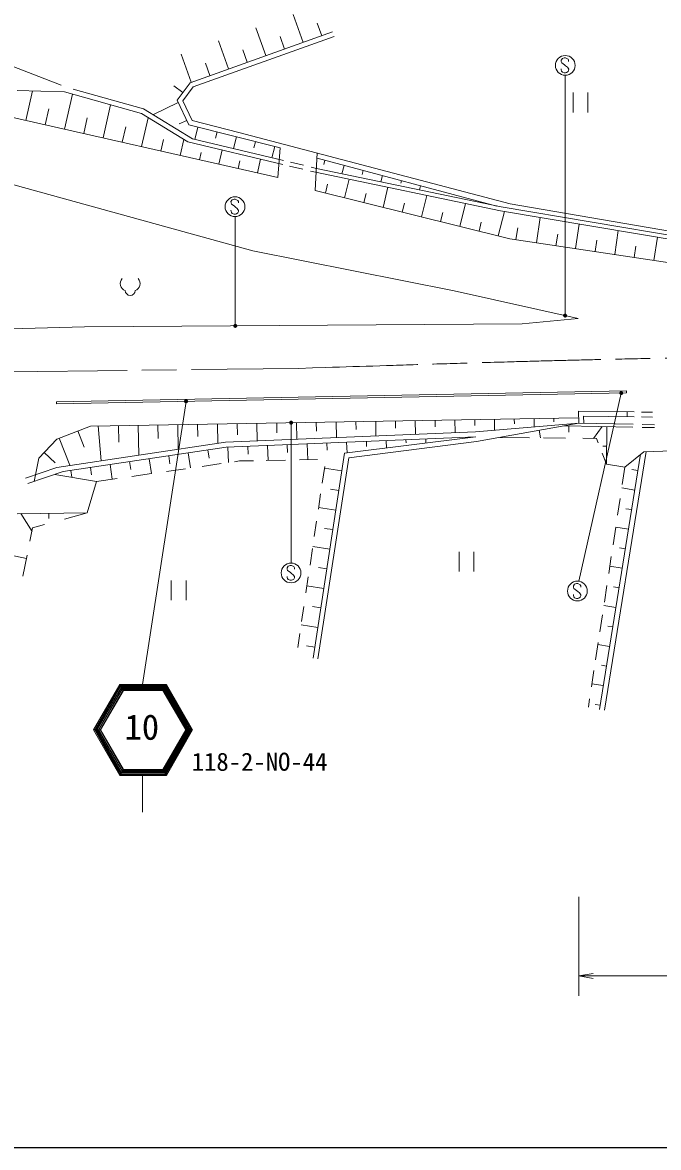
# Model space of a CAD drawing. Units: millimetres, scale not verified. Extents: x 40000 to 680000, y 20000 to 380000.
# Drawn here: x 291449 to 355707, y 205000 to 318632 of the extents above; entities that cross this region are included whole.
import ezdxf
from ezdxf.enums import TextEntityAlignment as Align

# ---------------------------------------------------------------- set-up
doc = ezdxf.new("R2010")
doc.units = ezdxf.units.MM
doc.header["$LTSCALE"] = 1000
doc.linetypes.add('CHAIN', pattern=[18.5, 12, -1.5, 3.5, -1.5])
for name, color, linetype, lineweight in [('M-TTL', 7, 'Continuous', 13), ('M-TTL-BAND', 7, 'Continuous', 25), ('M-TTL-FRAM', 7, 'Continuous', 13), ('M-TTL-LINE', 7, 'Continuous', 50)]:
    doc.layers.add(name, color=color, linetype=linetype, lineweight=lineweight)
doc.styles.add('ＭＳ ゴシック', font='')
doc.styles.get('ＭＳ ゴシック').set_extended_font_data('MS Gothic')

# ---------------------------------------------------------------- blocks, each defined once
blk = doc.blocks.new('open_arrow')
at = {"color": 0, "linetype": 'Continuous', "lineweight": -2}
blk.add_lwpolyline([(7.5, 1.25), (0, 0), (7.5, -1.25)], dxfattribs=at)
blk = doc.blocks.new('filled_dot')
at = {"color": 0, "linetype": 'Continuous', "lineweight": -2, "const_width": 1.25}
blk.add_lwpolyline([(-0.625, 0, 1), (0.625, 0, 1)], format="xyb", close=True, dxfattribs=at)

msp = doc.modelspace()

# ---------------------------------------------------------------- linework, layer by layer
at = {"layer": 'M-TTL'}
for p, q in [((318796, 319452), (319803, 316626)), ((321236, 318563), (321687, 317297)), ((322767, 317682), (308381, 312554)), ((322934, 317211), (308693, 312134)), ((315028, 318108), (316035, 315282)), ((317468, 317220), (317919, 315954)), ((311260, 316765), (312268, 313939)), ((307492, 315422), (308500, 312596)), ((313700, 315876), (314151, 314611)), ((295356, 312294), (290416, 314235)), ((309933, 314533), (310384, 313268)), ((308381, 312554), (307068, 310771)), ((290909, 311759), (295708, 311623)), ((292455, 311715), (291782, 308746)), ((296486, 311404), (295683, 307861)), ((303457, 309439), (295708, 311623)), ((303659, 309902), (296567, 311901)), ((306727, 312236), (307647, 311557)), ((308693, 312134), (307649, 310717)), ((347072, 309551), (347072, 311551)), ((348572, 311551), (348572, 309551)), ((300341, 310318), (299584, 306977)), ((304616, 309319), (307175, 310549)), ((307068, 310771), (308256, 308301)), ((307649, 310717), (308606, 308728)), ((287580, 309699), (317254, 302971)), ((294099, 309920), (293733, 308304)), ((308142, 306581), (303457, 309439)), ((308612, 306880), (303659, 309902)), ((297995, 309014), (297634, 307419)), ((301891, 308107), (301535, 306535)), ((304148, 309018), (303485, 306092)), ((307281, 308382), (308042, 308747)), ((308256, 308301), (317495, 305960)), ((308606, 308728), (313316, 307535)), ((308862, 306821), (309178, 308067)), ((305699, 306812), (305436, 305650)), ((307751, 306820), (307386, 305208)), ((308612, 306880), (317814, 304688)), ((310955, 306939), (311117, 307576)), ((312754, 305894), (313055, 307085)), ((313316, 307535), (340728, 300325)), ((308142, 306581), (317756, 304291)), ((311612, 305755), (311287, 304324)), ((314833, 305957), (314994, 306594)), ((316645, 304967), (316933, 306103)), ((317254, 302971), (317495, 305960)), ((309506, 305514), (309337, 304766)), ((313415, 304662), (313238, 303881)), ((315503, 304828), (315188, 303439)), ((321031, 301651), (321231, 305453)), ((321204, 304927), (339371, 300090)), ((321901, 304302), (322010, 304712)), ((314722, 295560), (285424, 303662)), ((318440, 304128), (319776, 303810)), ((318516, 304521), (319842, 304206)), ((320556, 303624), (321062, 303504)), ((320623, 304019), (321149, 303894)), ((321062, 303504), (339750, 299620)), ((321149, 303894), (339824, 300014)), ((323720, 303360), (323943, 304198)), ((325766, 303273), (325876, 303683)), ((322271, 302305), (322048, 301400)), ((324453, 302799), (323989, 300921)), ((327642, 302545), (327808, 303169)), ((329670, 302389), (329741, 302654)), ((340689, 296795), (321031, 301651)), ((326155, 301346), (325931, 300441)), ((328373, 301985), (327873, 299961)), ((331565, 301730), (331674, 302139)), ((332292, 301170), (331756, 299002)), ((330038, 300387), (329814, 299482)), ((336211, 300356), (335639, 298043)), ((339824, 300014), (359356, 296708)), ((340728, 300325), (359269, 297124)), ((333921, 299427), (333698, 298522)), ((340133, 299556), (339523, 297083)), ((339750, 299620), (359287, 296314)), ((343758, 298942), (343371, 296389)), ((337804, 298468), (337581, 297563)), ((341480, 297891), (341300, 296703)), ((347702, 298274), (347325, 295789)), ((376673, 291339), (340689, 296795)), ((345524, 297246), (345348, 296089)), ((349478, 296647), (349303, 295489)), ((351647, 297607), (351280, 295189)), ((355591, 296939), (355235, 294590)), ((335058, 291529), (314722, 295560)), ((353433, 296047), (353258, 294890)), ((347587, 288733), (335058, 291529)), ((341922, 288188), (347587, 288733)), ((297716, 287880), (264470, 287004)), ((341922, 288188), (297716, 287880)), ((294892, 280318), (352462, 281412)), ((352466, 281212), (294896, 280118)), ((352462, 281412), (352466, 281212)), ((294896, 280118), (294892, 280318)), ((347634, 278700), (298329, 277874)), ((331158, 277036), (331135, 278423)), ((333146, 277779), (333135, 278457)), ((335156, 277204), (335134, 278490)), ((337144, 277915), (337134, 278524)), ((339152, 277454), (339134, 278557)), ((341142, 278087), (341134, 278591)), ((343147, 277791), (343133, 278624)), ((345139, 278301), (345133, 278658)), ((347607, 279386), (347654, 278171)), ((353243, 279300), (347607, 279386)), ((348127, 278878), (348155, 278160)), ((353262, 278799), (348127, 278878)), ((352540, 279311), (352540, 278810)), ((355100, 279271), (353981, 279289)), ((355105, 278771), (354002, 278788)), ((298329, 277874), (294907, 276551)), ((297671, 275731), (297036, 277374)), ((299387, 274356), (299111, 277887)), ((301167, 276242), (301139, 277921)), ((303190, 274922), (303139, 277955)), ((305161, 276625), (305139, 277988)), ((307180, 275516), (307138, 278022)), ((309159, 276809), (309138, 278055)), ((311171, 276110), (311138, 278089)), ((311967, 276228), (337225, 277292)), ((313156, 276990), (313137, 278122)), ((315167, 276363), (315137, 278155)), ((317154, 277170), (317137, 278189)), ((319165, 276531), (319137, 278222)), ((321151, 277351), (321136, 278256)), ((323163, 276699), (323136, 278289)), ((325149, 277509), (325136, 278323)), ((327160, 276868), (327135, 278356)), ((329148, 277644), (329135, 278390)), ((337225, 277292), (347654, 278171)), ((347654, 278171), (337308, 276296)), ((343799, 276678), (343660, 277447)), ((353125, 277755), (346172, 277903)), ((346635, 277261), (346649, 277892)), ((353133, 278054), (347654, 278171)), ((350026, 277821), (349150, 276622)), ((350454, 274029), (350475, 277811)), ((355293, 278008), (354049, 278035)), ((355295, 277708), (354051, 277735)), ((294907, 276551), (293095, 274625)), ((294903, 273689), (311967, 276228)), ((296226, 273923), (295170, 276653)), ((312015, 275730), (337246, 276792)), ((322232, 275445), (322202, 276159)), ((323991, 275117), (337246, 276792)), ((324246, 275150), (324200, 276243)), ((324427, 274669), (337308, 276296)), ((326220, 275813), (326199, 276327)), ((328229, 275653), (328197, 276411)), ((330208, 276180), (330195, 276495)), ((332211, 276156), (332193, 276579)), ((342668, 276690), (339660, 276722)), ((346299, 276652), (344074, 276675)), ((349446, 276618), (348050, 276633)), ((349616, 276182), (349446, 276618)), ((294735, 274165), (293635, 275199)), ((295575, 273283), (312015, 275730)), ((308431, 273635), (308204, 275162)), ((310306, 274627), (310182, 275457)), ((312276, 274186), (312211, 275738)), ((314242, 275046), (314209, 275822)), ((316271, 274394), (316207, 275906)), ((318239, 275198), (318206, 275990)), ((320272, 274467), (320204, 276074)), ((320802, 254433), (323991, 275117)), ((353899, 275026), (349745, 249250)), ((350454, 274029), (350031, 275115)), ((350091, 275843), (350464, 275841)), ((354448, 275290), (350238, 249171)), ((354215, 275283), (352308, 273730)), ((357104, 275365), (354215, 275283)), ((293095, 274625), (292614, 272277)), ((300512, 272501), (300291, 273985)), ((302386, 273496), (302269, 274279)), ((304471, 273068), (304247, 274574)), ((306346, 274061), (306226, 274868)), ((311507, 274076), (309585, 273801)), ((313358, 274341), (312860, 274270)), ((314780, 274367), (313358, 274341)), ((318006, 274426), (316071, 274390)), ((321259, 274485), (319449, 274452)), ((321296, 254357), (324427, 274669)), ((352308, 273730), (350454, 274029)), ((291745, 272616), (294903, 273689)), ((291988, 272064), (295575, 273283)), ((298915, 272273), (294710, 272989)), ((296439, 272694), (296335, 273396)), ((298426, 272930), (298313, 273690)), ((304467, 273068), (302490, 272784)), ((307922, 273562), (306001, 273287)), ((321734, 272101), (321987, 273800)), ((321959, 273608), (323716, 273337)), ((352308, 273730), (352040, 271970)), ((353029, 273472), (353633, 273375)), ((297995, 269115), (298915, 272273)), ((301025, 272575), (298915, 272273)), ((351986, 271615), (353315, 271400)), ((321344, 269483), (321573, 271019)), ((322572, 271490), (323411, 271361)), ((351826, 270561), (351570, 268879)), ((321369, 269652), (323107, 269384)), ((352401, 269522), (352997, 269426)), ((290925, 269010), (297995, 269115)), ((292413, 267203), (291277, 269041)), ((294120, 268537), (294112, 269057)), ((295687, 268476), (297995, 269115)), ((320929, 266704), (321161, 268260)), ((292202, 266236), (292474, 267586)), ((292474, 267586), (293670, 267917)), ((321962, 267537), (322802, 267407)), ((351385, 267662), (351111, 265864)), ((351385, 267660), (352679, 267451)), ((291851, 264493), (290087, 264849)), ((291488, 262692), (291916, 264817)), ((320500, 263827), (320750, 265504)), ((320779, 265696), (322497, 265431)), ((335565, 263182), (335565, 265182)), ((337065, 265182), (337065, 263182)), ((351773, 265572), (352360, 265477)), ((350932, 264685), (350672, 262975)), ((350783, 263705), (352042, 263502)), ((320081, 261020), (320321, 262627)), ((321353, 263584), (322192, 263454)), ((306470, 260287), (306470, 262287)), ((307970, 262287), (307970, 260287)), ((320189, 261739), (321888, 261478)), ((350489, 261769), (350234, 260097)), ((351144, 261621), (351724, 261528)), ((319650, 258125), (319878, 259656)), ((320743, 259630), (321583, 259501)), ((350182, 259751), (351405, 259553)), ((350036, 258793), (349779, 257100)), ((319259, 255507), (319471, 256929)), ((319599, 257783), (321278, 257524)), ((350586, 257660), (351087, 257579)), ((320134, 255677), (320974, 255548)), ((349611, 255996), (349345, 254249)), ((349580, 255796), (350769, 255604)), ((349950, 253711), (350451, 253630)), ((349182, 253175), (348932, 251529)), ((348979, 251841), (350132, 251655)), ((348746, 250307), (348620, 249479)), ((349313, 249762), (349814, 249681))]:
    msp.add_line(p, q, dxfattribs=at)
for centre, radius, start, end in [((302052, 292255), 727, 135.79576, 252.2769), ((302609, 292255), 727, 287.7231, 44.20424), ((302330, 291562), 500, 180.00008, 359.99992)]:
    msp.add_arc(centre, radius, start, end, dxfattribs=at)
at = {"layer": 'M-TTL-BAND'}
msp.add_line((40000, 205000), (579000, 205000), dxfattribs=at)
at = {"layer": 'M-TTL-FRAM'}
for p, q in [((346000, 314998), (345876, 314813)), ((345876, 314813), (345879, 314682)), ((346192, 315064), (346000, 314998)), ((346313, 315061), (346192, 315064)), ((346564, 314942), (346313, 315061)), ((346627, 314811), (346564, 314942)), ((346627, 314682), (346627, 314811)), ((345879, 313834), (345876, 313955)), ((345879, 314682), (345942, 314553)), ((345918, 313731), (345879, 313834)), ((346003, 313621), (345918, 313731)), ((345942, 314553), (346197, 314371)), ((346197, 314371), (346327, 314239)), ((346327, 314239), (346506, 314123)), ((346566, 313681), (346424, 313589)), ((346506, 314123), (346632, 313923)), ((346627, 313813), (346566, 313681)), ((346632, 313923), (346627, 313813)), ((346190, 313560), (346003, 313621)), ((346324, 313560), (346190, 313560)), ((346272, 289026), (346272, 313301)), ((346424, 313589), (346324, 313560)), ((312636, 300724), (312512, 300540)), ((312512, 300540), (312515, 300408)), ((312515, 300408), (312578, 300279)), ((312578, 300279), (312833, 300097)), ((312828, 300790), (312636, 300724)), ((312949, 300787), (312828, 300790)), ((312833, 300097), (312962, 299966)), ((313199, 300669), (312949, 300787)), ((313263, 300537), (313199, 300669)), ((313263, 300408), (313263, 300537)), ((312515, 299560), (312512, 299681)), ((312554, 299457), (312515, 299560)), ((312639, 299347), (312554, 299457)), ((312826, 299286), (312639, 299347)), ((312960, 299286), (312826, 299286)), ((312950, 287986), (312950, 299027)), ((313060, 299315), (312960, 299286)), ((312962, 299966), (313142, 299850)), ((313202, 299407), (313060, 299315)), ((313142, 299850), (313268, 299650)), ((313263, 299539), (313202, 299407)), ((313268, 299650), (313263, 299539)), ((351945, 281202), (347671, 262194)), ((307974, 280367), (303561, 251771)), ((318588, 278213), (318588, 264035)), ((318297, 263732), (318173, 263548)), ((318489, 263798), (318297, 263732)), ((318611, 263796), (318489, 263798)), ((318861, 263677), (318611, 263796)), ((318924, 263545), (318861, 263677)), ((318173, 263548), (318176, 263416)), ((318176, 262568), (318173, 262690)), ((318176, 263416), (318239, 263287)), ((318216, 262466), (318176, 262568)), ((318239, 263287), (318495, 263106)), ((318495, 263106), (318624, 262974)), ((318624, 262974), (318803, 262858)), ((318803, 262858), (318929, 262658)), ((318924, 262547), (318863, 262416)), ((318924, 263416), (318924, 263545)), ((318929, 262658), (318924, 262547)), ((318300, 262355), (318216, 262466)), ((318487, 262295), (318300, 262355)), ((318621, 262295), (318487, 262295)), ((318721, 262324), (318621, 262295)), ((318863, 262416), (318721, 262324)), ((347227, 261903), (347103, 261719)), ((347103, 261719), (347106, 261587)), ((347106, 261587), (347169, 261458)), ((347169, 261458), (347424, 261277)), ((347419, 261969), (347227, 261903)), ((347540, 261967), (347419, 261969)), ((347790, 261848), (347540, 261967)), ((347853, 261717), (347790, 261848)), ((347853, 261587), (347853, 261717)), ((347106, 260740), (347103, 260861)), ((347145, 260637), (347106, 260740)), ((347229, 260526), (347145, 260637)), ((347416, 260466), (347229, 260526)), ((347551, 260466), (347416, 260466)), ((347424, 261277), (347553, 261145)), ((347651, 260495), (347551, 260466)), ((347553, 261145), (347732, 261029)), ((347793, 260587), (347651, 260495)), ((347732, 261029), (347859, 260829)), ((347853, 260718), (347793, 260587)), ((347859, 260829), (347853, 260718)), ((301293, 251771), (298637, 247171)), ((301335, 251698), (298771, 247171)), ((301379, 251621), (298810, 247171)), ((301447, 251504), (298927, 247171)), ((301466, 251471), (298983, 247171)), ((301509, 251397), (299116, 247171)), ((301553, 251321), (299157, 247171)), ((301604, 251232), (299283, 247171)), ((301639, 251171), (299330, 247171)), ((301293, 251771), (301639, 251171)), ((301293, 251771), (305986, 251771)), ((301349, 251674), (305937, 251686)), ((301379, 251621), (305899, 251621)), ((301433, 251528), (305849, 251534)), ((301466, 251471), (305812, 251471)), ((301553, 251321), (305726, 251321)), ((301558, 251400), (305766, 251391)), ((301616, 251251), (305669, 251222)), ((301639, 251171), (305639, 251171)), ((305986, 251771), (305639, 251171)), ((305639, 251171), (307949, 247171)), ((305699, 251212), (308022, 247202)), ((305726, 251321), (308122, 247171)), ((305792, 251355), (308196, 247183)), ((305812, 251471), (308295, 247171)), ((305867, 251524), (308402, 247133)), ((305899, 251621), (308468, 247171)), ((305967, 251654), (308557, 247183)), ((305986, 251771), (308641, 247171)), ((298637, 247171), (299330, 247171)), ((301293, 242571), (298637, 247171)), ((298749, 247171), (301327, 242630)), ((301379, 242721), (298810, 247171)), ((298905, 247171), (301423, 242797)), ((301466, 242871), (298983, 247171)), ((299082, 247171), (301531, 242984)), ((301553, 243021), (299157, 247171)), ((299294, 247171), (301613, 243126)), ((301639, 243171), (299330, 247171)), ((305639, 243171), (307949, 247171)), ((307997, 247121), (305686, 243116)), ((305726, 243021), (308122, 247171)), ((305799, 242992), (308221, 247195)), ((305812, 242871), (308295, 247171)), ((308358, 247145), (305867, 242830)), ((305899, 242721), (308468, 247171)), ((308533, 247139), (305936, 242630)), ((305986, 242571), (308641, 247171)), ((308641, 247171), (307949, 247171)), ((301293, 242571), (301639, 243171)), ((305986, 242571), (301293, 242571)), ((301342, 242655), (305932, 242664)), ((305899, 242721), (301379, 242721)), ((301432, 242811), (305838, 242827)), ((305812, 242871), (301466, 242871)), ((301522, 242968), (305758, 242966)), ((305726, 243021), (301553, 243021)), ((301603, 243108), (305679, 243103)), ((305639, 243171), (301639, 243171)), ((303590, 242571), (303590, 238871)), ((305986, 242571), (305639, 243171)), ((347654, 230326), (347654, 220326)), ((568312, 222326), (347654, 222326))]:
    msp.add_line(p, q, dxfattribs=at)
for centre in [(346284, 314301), (312919, 300027), (318581, 263035), (347510, 261207)]:
    msp.add_circle(centre, 1000, dxfattribs=at)
at = {"layer": 'M-TTL-LINE', "color": 2, "linetype": 'CHAIN', "lineweight": 13}
msp.add_line((271510, 283137), (319385, 283693), dxfattribs=at)
msp.add_open_spline([(319385, 283693), (326632, 283929), (333878, 284166), (341126, 284368), (342334, 284402), (343542, 284435), (344750, 284466), (345958, 284498), (347166, 284528), (348374, 284558), (349582, 284587), (350790, 284615), (351998, 284642), (353703, 284679), (355408, 284713), (357113, 284743), (358818, 284773), (360523, 284799), (362228, 284813), (364619, 284832), (367011, 284827), (369403, 284822)], degree=3, knots=[0, 0, 0, 0, 1, 1, 1, 2, 2, 2, 3, 3, 3, 4, 4, 4, 5, 5, 5, 6, 6, 6, 7, 7, 7, 7], dxfattribs=at)

# ---------------------------------------------------------------- block references
at = {"layer": 'M-TTL-FRAM', "xscale": 160, "yscale": 160}
for p, rotation in [((346272, 289026), 90), ((312950, 287986), 90), ((351945, 281202), 257.3), ((307974, 280367), 261.2), ((318588, 278213), 270)]:
    msp.add_blockref('filled_dot', p, dxfattribs=dict(at, rotation=rotation))
at = {"layer": 'M-TTL-FRAM', "xscale": 193, "yscale": 193}
msp.add_blockref('open_arrow', (347654, 222326), dxfattribs=at)

# ---------------------------------------------------------------- texts
at = {"layer": 'M-TTL-FRAM', "style": 'ＭＳ ゴシック'}
for s, height, p in [('10', 2566, (301761, 245414)), ('118-2-NO-44', 1833, (308542, 242499))]:
    msp.add_text(s, height=height, dxfattribs=at).set_placement(p, align=Align.BOTTOM_LEFT)

doc.saveas('drawing.dxf')
